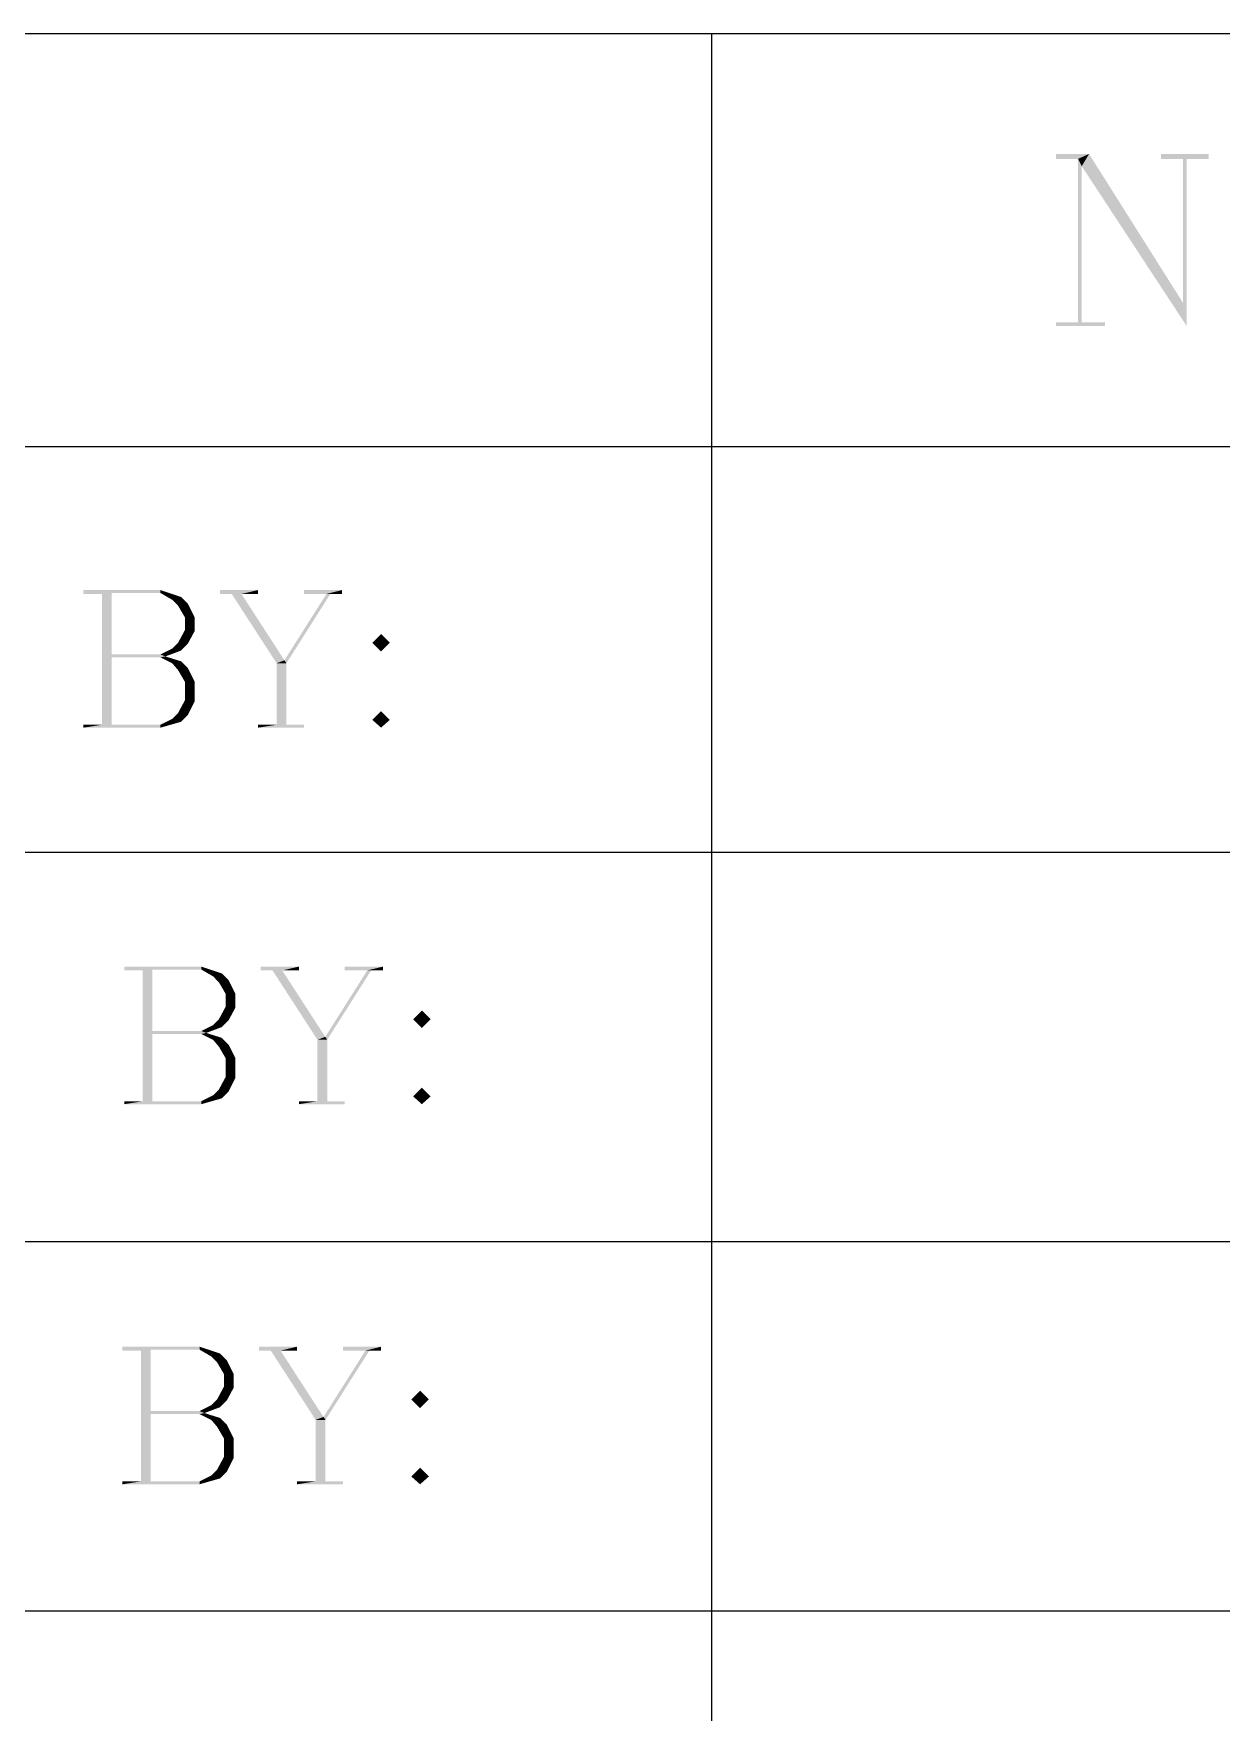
# Model space of a CAD drawing. Header units: millimetres. Extents: x 3150 to 3893, y 1403 to 2132.
# Drawn here: x 3476.2 to 3486.77, y 1505.53 to 1520.47 of the extents above; entities that cross this region are included whole.
import ezdxf

# ---------------------------------------------------------------- set-up
doc = ezdxf.new("R2010")
doc.units = ezdxf.units.MM

msp = doc.modelspace()

# ---------------------------------------------------------------- linework, layer by layer
at = {"lineweight": -3}
for p, q in [((3466.3059, 1520.4736), (3558.7906, 1520.4736)), ((3482.2304, 1520.4736), (3482.2304, 1502.99)), ((3466.3059, 1516.7987), (3506.7297, 1516.7987)), ((3466.3059, 1513.1875), (3558.7906, 1513.1875)), ((3466.3059, 1509.7217), (3506.7297, 1509.7217)), ((3466.3059, 1506.4332), (3506.7297, 1506.4332))]:
    msp.add_line(p, q, dxfattribs=at)
for points in [[(3485.5915, 1519.4018), (3485.2982, 1519.3583), (3485.2982, 1519.4018)], [(3485.4937, 1519.3583), (3485.2982, 1519.3583), (3485.5915, 1519.4018)], [(3485.5263, 1519.2932), (3485.4937, 1519.3583), (3485.5915, 1519.4018)], [(3485.5263, 1519.2932), (3485.4937, 1517.9031), (3485.4937, 1519.3583)], [(3485.5263, 1519.2932), (3485.5915, 1519.4018), (3486.4276, 1518.0769)], [(3486.6557, 1519.4018), (3486.2322, 1519.3583), (3486.2322, 1519.4018)], [(3486.4276, 1519.3583), (3486.2322, 1519.3583), (3486.6557, 1519.4018)], [(3486.4602, 1519.3583), (3486.4276, 1519.3583), (3486.6557, 1519.4018)], [(3486.4602, 1519.3583), (3486.4276, 1518.0769), (3486.4276, 1519.3583)], [(3486.4276, 1518.0769), (3486.4602, 1519.3583), (3486.4602, 1517.8706)], [(3486.4602, 1519.3583), (3486.6557, 1519.4018), (3486.6557, 1519.3583)], [(3485.4937, 1517.9031), (3485.5263, 1519.2932), (3485.5263, 1517.9031)], [(3486.4276, 1518.0769), (3486.4602, 1517.8706), (3485.5263, 1519.2932)], [(3485.5263, 1517.9031), (3485.7326, 1517.9031), (3485.2982, 1517.8706)], [(3485.4937, 1517.9031), (3485.5263, 1517.9031), (3485.2982, 1517.8706)], [(3485.4937, 1517.9031), (3485.2982, 1517.8706), (3485.2982, 1517.9031)], [(3485.2982, 1517.8706), (3485.7326, 1517.9031), (3485.7326, 1517.8706)], [(3477.3262, 1515.5197), (3476.8918, 1515.4937), (3476.6399, 1515.485)], [(3477.3262, 1515.5197), (3476.6399, 1515.485), (3476.6399, 1515.5197)], [(3476.805, 1515.485), (3476.6399, 1515.485), (3476.8918, 1515.4937)], [(3476.805, 1515.485), (3476.8918, 1515.4937), (3476.8918, 1514.9463)], [(3476.8918, 1514.9463), (3476.805, 1514.3208), (3476.805, 1515.485)], [(3477.3262, 1515.4937), (3476.8918, 1515.4937), (3477.3262, 1515.5197)], [(3477.3262, 1515.4937), (3477.3262, 1515.5197), (3477.5087, 1515.4589)], [(3477.5087, 1515.4589), (3477.4305, 1515.4329), (3477.3262, 1515.4937)], [(3477.4305, 1515.4329), (3477.5087, 1515.4589), (3477.5695, 1515.3981)], [(3478.195, 1515.5197), (3477.8562, 1515.485), (3477.8562, 1515.5197)], [(3477.9604, 1515.485), (3477.8562, 1515.485), (3478.195, 1515.5197)], [(3478.0473, 1515.485), (3477.9604, 1515.485), (3478.195, 1515.5197)], [(3478.0473, 1515.485), (3478.36, 1514.8682), (3477.9604, 1515.485)], [(3478.0473, 1515.485), (3478.195, 1515.5197), (3478.195, 1515.485)], [(3478.0473, 1515.485), (3478.4295, 1514.8942), (3478.36, 1514.8682)], [(3478.8379, 1515.485), (3478.4295, 1514.8942), (3478.8031, 1515.485)], [(3478.4295, 1514.8942), (3478.8379, 1515.485), (3478.4469, 1514.8682)], [(3478.9421, 1515.5197), (3478.6033, 1515.485), (3478.6033, 1515.5197)], [(3478.8031, 1515.485), (3478.6033, 1515.485), (3478.9421, 1515.5197)], [(3478.8379, 1515.485), (3478.8031, 1515.485), (3478.9421, 1515.5197)], [(3478.8379, 1515.485), (3478.9421, 1515.5197), (3478.9421, 1515.485)], [(3477.5695, 1515.3981), (3477.4826, 1515.3807), (3477.4305, 1515.4329)], [(3477.5434, 1515.2765), (3477.4826, 1515.3807), (3477.5695, 1515.3981)], [(3477.5434, 1515.2765), (3477.5695, 1515.3981), (3477.6303, 1515.2765)], [(3477.6303, 1515.1549), (3477.4826, 1515.0506), (3477.5434, 1515.1635)], [(3477.4826, 1515.0506), (3477.6303, 1515.1549), (3477.5695, 1515.0419)], [(3477.6303, 1515.2765), (3477.5434, 1515.1635), (3477.5434, 1515.2765)], [(3477.5434, 1515.1635), (3477.6303, 1515.2765), (3477.6303, 1515.1549)], [(3477.5087, 1514.9811), (3477.3262, 1514.9463), (3477.4305, 1514.9985)], [(3477.5695, 1515.0419), (3477.4305, 1514.9985), (3477.4826, 1515.0506)], [(3477.4305, 1514.9985), (3477.5695, 1515.0419), (3477.5087, 1514.9811)], [(3479.2114, 1515.0506), (3479.2896, 1515.1288), (3479.3678, 1515.0506)], [(3479.3678, 1515.0506), (3479.2896, 1514.9724), (3479.2114, 1515.0506)], [(3476.8918, 1514.9463), (3476.8918, 1514.9203), (3476.805, 1514.3208)], [(3476.805, 1514.3208), (3476.8918, 1514.9203), (3476.8918, 1514.3208)], [(3477.3262, 1514.9463), (3477.3697, 1514.929), (3476.8918, 1514.9203)], [(3476.8918, 1514.9463), (3477.3262, 1514.9463), (3476.8918, 1514.9203)], [(3477.3262, 1514.9203), (3476.8918, 1514.9203), (3477.3697, 1514.929)], [(3477.3262, 1514.9463), (3477.5087, 1514.9811), (3477.3697, 1514.929)], [(3477.3262, 1514.9203), (3477.3697, 1514.929), (3477.5087, 1514.8855)], [(3477.5087, 1514.8855), (3477.4305, 1514.8682), (3477.3262, 1514.9203)], [(3477.4305, 1514.8682), (3477.5087, 1514.8855), (3477.5695, 1514.8247)], [(3477.5695, 1514.8247), (3477.4826, 1514.8073), (3477.4305, 1514.8682)], [(3478.4469, 1514.8682), (3478.36, 1514.8682), (3478.4295, 1514.8942)], [(3478.4469, 1514.8682), (3478.36, 1514.3208), (3478.36, 1514.8682)], [(3478.36, 1514.3208), (3478.4469, 1514.8682), (3478.4469, 1514.3208)], [(3477.5434, 1514.7031), (3477.4826, 1514.8073), (3477.5695, 1514.8247)], [(3477.5434, 1514.7031), (3477.5695, 1514.8247), (3477.6303, 1514.7031)], [(3477.6303, 1514.7031), (3477.5434, 1514.538), (3477.5434, 1514.7031)], [(3477.5434, 1514.538), (3477.6303, 1514.7031), (3477.6303, 1514.5293)], [(3477.5695, 1514.4077), (3477.4305, 1514.373), (3477.4826, 1514.4251)], [(3477.4305, 1514.373), (3477.5695, 1514.4077), (3477.5087, 1514.3469)], [(3477.6303, 1514.5293), (3477.4826, 1514.4251), (3477.5434, 1514.538)], [(3477.4826, 1514.4251), (3477.6303, 1514.5293), (3477.5695, 1514.4077)], [(3479.2114, 1514.3643), (3479.2896, 1514.4425), (3479.3678, 1514.3643)], [(3476.8918, 1514.3208), (3477.3262, 1514.3208), (3476.6399, 1514.2948)], [(3476.805, 1514.3208), (3476.8918, 1514.3208), (3476.6399, 1514.2948)], [(3476.805, 1514.3208), (3476.6399, 1514.2948), (3476.6399, 1514.3208)], [(3477.3262, 1514.2948), (3476.6399, 1514.2948), (3477.3262, 1514.3208)], [(3477.5087, 1514.3469), (3477.3262, 1514.3208), (3477.4305, 1514.373)], [(3477.3262, 1514.3208), (3477.5087, 1514.3469), (3477.3262, 1514.2948)], [(3478.4469, 1514.3208), (3478.6033, 1514.3208), (3478.195, 1514.2948)], [(3478.36, 1514.3208), (3478.4469, 1514.3208), (3478.195, 1514.2948)], [(3478.36, 1514.3208), (3478.195, 1514.2948), (3478.195, 1514.3208)], [(3478.195, 1514.2948), (3478.6033, 1514.3208), (3478.6033, 1514.2948)], [(3479.3678, 1514.3643), (3479.2896, 1514.2948), (3479.2114, 1514.3643)], [(3477.6895, 1512.1679), (3477.2551, 1512.1419), (3477.0031, 1512.1332)], [(3477.6895, 1512.1679), (3477.0031, 1512.1332), (3477.0031, 1512.1679)], [(3477.6895, 1512.1419), (3477.2551, 1512.1419), (3477.6895, 1512.1679)], [(3477.6895, 1512.1419), (3477.6895, 1512.1679), (3477.8719, 1512.1071)], [(3478.5582, 1512.1679), (3478.2194, 1512.1332), (3478.2194, 1512.1679)], [(3478.3237, 1512.1332), (3478.2194, 1512.1332), (3478.5582, 1512.1679)], [(3478.4105, 1512.1332), (3478.3237, 1512.1332), (3478.5582, 1512.1679)], [(3478.4105, 1512.1332), (3478.5582, 1512.1679), (3478.5582, 1512.1332)], [(3479.3054, 1512.1679), (3478.9665, 1512.1332), (3478.9665, 1512.1679)], [(3479.1664, 1512.1332), (3478.9665, 1512.1332), (3479.3054, 1512.1679)], [(3479.2011, 1512.1332), (3479.1664, 1512.1332), (3479.3054, 1512.1679)], [(3479.2011, 1512.1332), (3479.3054, 1512.1679), (3479.3054, 1512.1332)], [(3477.1682, 1512.1332), (3477.0031, 1512.1332), (3477.2551, 1512.1419)], [(3477.1682, 1512.1332), (3477.2551, 1512.1419), (3477.2551, 1511.5945)], [(3477.2551, 1511.5945), (3477.1682, 1510.969), (3477.1682, 1512.1332)], [(3477.8719, 1512.1071), (3477.7937, 1512.0811), (3477.6895, 1512.1419)], [(3477.7937, 1512.0811), (3477.8719, 1512.1071), (3477.9327, 1512.0463)], [(3477.9327, 1512.0463), (3477.8458, 1512.0289), (3477.7937, 1512.0811)], [(3477.9067, 1511.9247), (3477.8458, 1512.0289), (3477.9327, 1512.0463)], [(3477.9067, 1511.9247), (3477.9327, 1512.0463), (3477.9935, 1511.9247)], [(3478.4105, 1512.1332), (3478.7233, 1511.5164), (3478.3237, 1512.1332)], [(3478.4105, 1512.1332), (3478.7928, 1511.5424), (3478.7233, 1511.5164)], [(3479.2011, 1512.1332), (3478.7928, 1511.5424), (3479.1664, 1512.1332)], [(3478.7928, 1511.5424), (3479.2011, 1512.1332), (3478.8102, 1511.5164)], [(3477.9935, 1511.9247), (3477.9067, 1511.8117), (3477.9067, 1511.9247)], [(3477.9067, 1511.8117), (3477.9935, 1511.9247), (3477.9935, 1511.803)], [(3477.9935, 1511.803), (3477.8458, 1511.6988), (3477.9067, 1511.8117)], [(3477.8458, 1511.6988), (3477.9935, 1511.803), (3477.9327, 1511.6901)], [(3479.5747, 1511.6988), (3479.6529, 1511.777), (3479.7311, 1511.6988)], [(3477.2551, 1511.5945), (3477.2551, 1511.5685), (3477.1682, 1510.969)], [(3477.1682, 1510.969), (3477.2551, 1511.5685), (3477.2551, 1510.969)], [(3477.6895, 1511.5945), (3477.7329, 1511.5772), (3477.2551, 1511.5685)], [(3477.2551, 1511.5945), (3477.6895, 1511.5945), (3477.2551, 1511.5685)], [(3477.6895, 1511.5685), (3477.2551, 1511.5685), (3477.7329, 1511.5772)], [(3477.8719, 1511.6293), (3477.6895, 1511.5945), (3477.7937, 1511.6467)], [(3477.6895, 1511.5945), (3477.8719, 1511.6293), (3477.7329, 1511.5772)], [(3477.6895, 1511.5685), (3477.7329, 1511.5772), (3477.8719, 1511.5337)], [(3477.8719, 1511.5337), (3477.7937, 1511.5164), (3477.6895, 1511.5685)], [(3477.9327, 1511.6901), (3477.7937, 1511.6467), (3477.8458, 1511.6988)], [(3477.7937, 1511.6467), (3477.9327, 1511.6901), (3477.8719, 1511.6293)], [(3479.7311, 1511.6988), (3479.6529, 1511.6206), (3479.5747, 1511.6988)], [(3477.7937, 1511.5164), (3477.8719, 1511.5337), (3477.9327, 1511.4729)], [(3477.9327, 1511.4729), (3477.8458, 1511.4555), (3477.7937, 1511.5164)], [(3477.9067, 1511.3513), (3477.8458, 1511.4555), (3477.9327, 1511.4729)], [(3477.9067, 1511.3513), (3477.9327, 1511.4729), (3477.9935, 1511.3513)], [(3478.8102, 1511.5164), (3478.7233, 1511.5164), (3478.7928, 1511.5424)], [(3478.8102, 1511.5164), (3478.7233, 1510.969), (3478.7233, 1511.5164)], [(3478.7233, 1510.969), (3478.8102, 1511.5164), (3478.8102, 1510.969)], [(3477.9935, 1511.3513), (3477.9067, 1511.1862), (3477.9067, 1511.3513)], [(3477.9067, 1511.1862), (3477.9935, 1511.3513), (3477.9935, 1511.1775)], [(3477.9935, 1511.1775), (3477.8458, 1511.0733), (3477.9067, 1511.1862)], [(3477.8458, 1511.0733), (3477.9935, 1511.1775), (3477.9327, 1511.0559)], [(3477.2551, 1510.969), (3477.6895, 1510.969), (3477.0031, 1510.943)], [(3477.1682, 1510.969), (3477.2551, 1510.969), (3477.0031, 1510.943)], [(3477.1682, 1510.969), (3477.0031, 1510.943), (3477.0031, 1510.969)], [(3477.6895, 1510.943), (3477.0031, 1510.943), (3477.6895, 1510.969)], [(3477.8719, 1510.9951), (3477.6895, 1510.969), (3477.7937, 1511.0212)], [(3477.6895, 1510.969), (3477.8719, 1510.9951), (3477.6895, 1510.943)], [(3477.9327, 1511.0559), (3477.7937, 1511.0212), (3477.8458, 1511.0733)], [(3477.7937, 1511.0212), (3477.9327, 1511.0559), (3477.8719, 1510.9951)], [(3478.8102, 1510.969), (3478.9665, 1510.969), (3478.5582, 1510.943)], [(3478.7233, 1510.969), (3478.8102, 1510.969), (3478.5582, 1510.943)], [(3478.7233, 1510.969), (3478.5582, 1510.943), (3478.5582, 1510.969)], [(3478.5582, 1510.943), (3478.9665, 1510.969), (3478.9665, 1510.943)], [(3479.5747, 1511.0125), (3479.6529, 1511.0907), (3479.7311, 1511.0125)], [(3479.7311, 1511.0125), (3479.6529, 1510.943), (3479.5747, 1511.0125)], [(3477.6737, 1508.7841), (3477.2393, 1508.7581), (3476.9874, 1508.7494)], [(3477.6737, 1508.7841), (3476.9874, 1508.7494), (3476.9874, 1508.7841)], [(3477.1525, 1508.7494), (3476.9874, 1508.7494), (3477.2393, 1508.7581)], [(3477.1525, 1508.7494), (3477.2393, 1508.7581), (3477.2393, 1508.2108)], [(3477.2393, 1508.2108), (3477.1525, 1507.5852), (3477.1525, 1508.7494)], [(3477.6737, 1508.7581), (3477.2393, 1508.7581), (3477.6737, 1508.7841)], [(3477.6737, 1508.7581), (3477.6737, 1508.7841), (3477.8562, 1508.7233)], [(3477.8562, 1508.7233), (3477.778, 1508.6973), (3477.6737, 1508.7581)], [(3477.778, 1508.6973), (3477.8562, 1508.7233), (3477.917, 1508.6625)], [(3478.5425, 1508.7841), (3478.2037, 1508.7494), (3478.2037, 1508.7841)], [(3478.3079, 1508.7494), (3478.2037, 1508.7494), (3478.5425, 1508.7841)], [(3478.3948, 1508.7494), (3478.3079, 1508.7494), (3478.5425, 1508.7841)], [(3478.3948, 1508.7494), (3478.7076, 1508.1326), (3478.3079, 1508.7494)], [(3478.3948, 1508.7494), (3478.5425, 1508.7841), (3478.5425, 1508.7494)], [(3478.3948, 1508.7494), (3478.7771, 1508.1586), (3478.7076, 1508.1326)], [(3479.1854, 1508.7494), (3478.7771, 1508.1586), (3479.1506, 1508.7494)], [(3478.7771, 1508.1586), (3479.1854, 1508.7494), (3478.7944, 1508.1326)], [(3479.2896, 1508.7841), (3478.9508, 1508.7494), (3478.9508, 1508.7841)], [(3479.1506, 1508.7494), (3478.9508, 1508.7494), (3479.2896, 1508.7841)], [(3479.1854, 1508.7494), (3479.1506, 1508.7494), (3479.2896, 1508.7841)], [(3479.1854, 1508.7494), (3479.2896, 1508.7841), (3479.2896, 1508.7494)], [(3477.917, 1508.6625), (3477.8301, 1508.6451), (3477.778, 1508.6973)], [(3477.8909, 1508.5409), (3477.8301, 1508.6451), (3477.917, 1508.6625)], [(3477.8909, 1508.5409), (3477.917, 1508.6625), (3477.9778, 1508.5409)], [(3477.9778, 1508.4193), (3477.8301, 1508.315), (3477.8909, 1508.428)], [(3477.9778, 1508.5409), (3477.8909, 1508.428), (3477.8909, 1508.5409)], [(3477.8909, 1508.428), (3477.9778, 1508.5409), (3477.9778, 1508.4193)], [(3477.917, 1508.3063), (3477.778, 1508.2629), (3477.8301, 1508.315)], [(3477.778, 1508.2629), (3477.917, 1508.3063), (3477.8562, 1508.2455)], [(3477.8301, 1508.315), (3477.9778, 1508.4193), (3477.917, 1508.3063)], [(3479.5589, 1508.315), (3479.6371, 1508.3932), (3479.7153, 1508.315)], [(3479.7153, 1508.315), (3479.6371, 1508.2368), (3479.5589, 1508.315)], [(3477.2393, 1508.2108), (3477.2393, 1508.1847), (3477.1525, 1507.5852)], [(3477.1525, 1507.5852), (3477.2393, 1508.1847), (3477.2393, 1507.5852)], [(3477.6737, 1508.2108), (3477.7172, 1508.1934), (3477.2393, 1508.1847)], [(3477.2393, 1508.2108), (3477.6737, 1508.2108), (3477.2393, 1508.1847)], [(3477.6737, 1508.1847), (3477.2393, 1508.1847), (3477.7172, 1508.1934)], [(3477.8562, 1508.2455), (3477.6737, 1508.2108), (3477.778, 1508.2629)], [(3477.6737, 1508.2108), (3477.8562, 1508.2455), (3477.7172, 1508.1934)], [(3477.6737, 1508.1847), (3477.7172, 1508.1934), (3477.8562, 1508.1499)], [(3477.8562, 1508.1499), (3477.778, 1508.1326), (3477.6737, 1508.1847)], [(3477.778, 1508.1326), (3477.8562, 1508.1499), (3477.917, 1508.0891)], [(3477.917, 1508.0891), (3477.8301, 1508.0718), (3477.778, 1508.1326)], [(3478.7944, 1508.1326), (3478.7076, 1508.1326), (3478.7771, 1508.1586)], [(3478.7944, 1508.1326), (3478.7076, 1507.5852), (3478.7076, 1508.1326)], [(3478.7076, 1507.5852), (3478.7944, 1508.1326), (3478.7944, 1507.5852)], [(3477.8909, 1507.9675), (3477.8301, 1508.0718), (3477.917, 1508.0891)], [(3477.8909, 1507.9675), (3477.917, 1508.0891), (3477.9778, 1507.9675)], [(3477.9778, 1507.9675), (3477.8909, 1507.8024), (3477.8909, 1507.9675)], [(3477.8909, 1507.8024), (3477.9778, 1507.9675), (3477.9778, 1507.7937)], [(3477.917, 1507.6721), (3477.778, 1507.6374), (3477.8301, 1507.6895)], [(3477.9778, 1507.7937), (3477.8301, 1507.6895), (3477.8909, 1507.8024)], [(3477.8301, 1507.6895), (3477.9778, 1507.7937), (3477.917, 1507.6721)], [(3479.5589, 1507.6287), (3479.6371, 1507.7069), (3479.7153, 1507.6287)], [(3477.2393, 1507.5852), (3477.6737, 1507.5852), (3476.9874, 1507.5592)], [(3477.1525, 1507.5852), (3477.2393, 1507.5852), (3476.9874, 1507.5592)], [(3477.1525, 1507.5852), (3476.9874, 1507.5592), (3476.9874, 1507.5852)], [(3477.6737, 1507.5592), (3476.9874, 1507.5592), (3477.6737, 1507.5852)], [(3477.8562, 1507.6113), (3477.6737, 1507.5852), (3477.778, 1507.6374)], [(3477.6737, 1507.5852), (3477.8562, 1507.6113), (3477.6737, 1507.5592)], [(3477.778, 1507.6374), (3477.917, 1507.6721), (3477.8562, 1507.6113)], [(3478.7944, 1507.5852), (3478.9508, 1507.5852), (3478.5425, 1507.5592)], [(3478.7076, 1507.5852), (3478.7944, 1507.5852), (3478.5425, 1507.5592)], [(3478.7076, 1507.5852), (3478.5425, 1507.5592), (3478.5425, 1507.5852)], [(3478.5425, 1507.5592), (3478.9508, 1507.5852), (3478.9508, 1507.5592)], [(3479.7153, 1507.6287), (3479.6371, 1507.5592), (3479.5589, 1507.6287)]]:
    msp.add_solid(points, dxfattribs=at)

doc.saveas('drawing.dxf')
